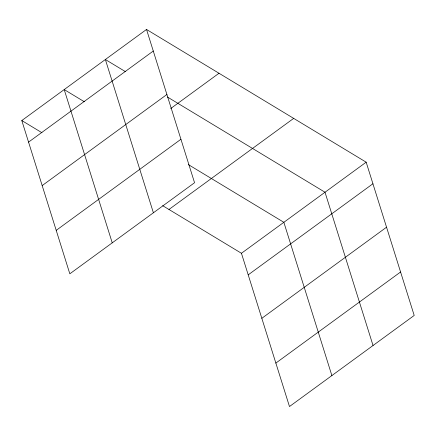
<?xml version="1.0" encoding="UTF-8"?>
<svg xmlns="http://www.w3.org/2000/svg" width="436" height="436" viewBox="0 0 436 436"><rect width="100%" height="100%" fill="white"/><g stroke="black" fill="none" stroke-linecap="round" stroke-linejoin="round"><path stroke-width="0.65" d="M146.523 29.457L194.554 182.722L69.831 273.813L21.8 120.549L146.523 29.457L366.169 162.187L414.2 315.451L289.477 406.543L241.446 253.278L162.644 205.661M28.558 142.12L153.287 51.028M42.178 185.583L166.906 94.487M170.716 108.526L219.008 73.253M56.211 230.355L180.935 139.264M168.961 209.476L293.684 118.385M241.446 253.278L366.169 162.187M248.204 274.849L372.927 183.758M261.823 318.313L386.547 227.216M275.857 363.084L400.58 271.993M125.497 71.684L105.365 59.514L153.396 212.784M167.495 97.059L325.011 192.243L373.042 345.514M84.339 101.746L64.206 89.576L112.237 242.847M188.39 164.617L283.852 222.305L331.883 375.576M21.8 120.549L41.932 132.718"/></g></svg>
